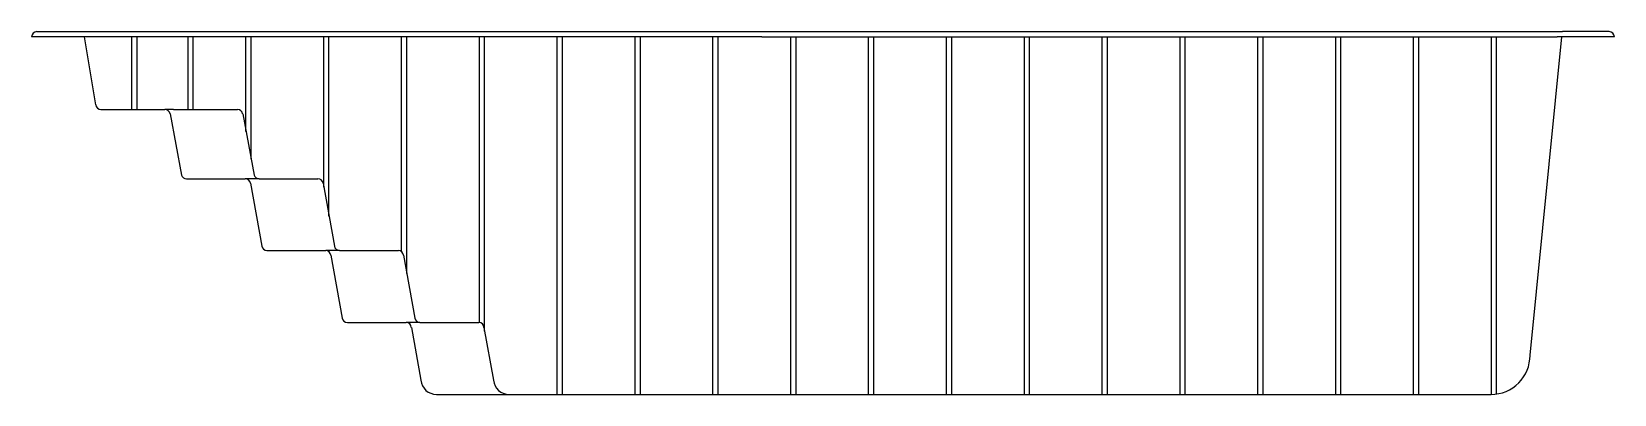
# Model space of a CAD drawing. Extents: x -1199.83 to -1193.73, y 419.27 to 420.67.
import ezdxf

# ---------------------------------------------------------------- set-up
doc = ezdxf.new("R2010")
doc.units = 0
doc.header["$LTSCALE"] = 10
doc.header["$MEASUREMENT"] = 0
doc.layers.add('Piscinas_Fibratec', color=4, linetype='CONTINUOUS')

msp = doc.modelspace()

# ---------------------------------------------------------------- linework, layer by layer
at = {"layer": 'Piscinas_Fibratec', "color": 2}
for p, q in [((-1199.8111, 420.6677), (-1199.6311, 420.6677)), ((-1199.6311, 420.6677), (-1197.0169, 420.6677)), ((-1197.0169, 420.6677), (-1193.9311, 420.6677)), ((-1193.7511, 420.6677), (-1193.9311, 420.6677)), ((-1197.0169, 420.6477), (-1199.8311, 420.6477)), ((-1197.0169, 420.6477), (-1193.9511, 420.6477)), ((-1193.7311, 420.6477), (-1193.9511, 420.6477))]:
    msp.add_line(p, q, dxfattribs=at)
at = {"layer": 'Piscinas_Fibratec'}
for p, q in [((-1199.584, 420.3854), (-1199.6278, 420.6477)), ((-1194.056, 419.4185), (-1193.9331, 420.6477)), ((-1199.5642, 420.3677), (-1199.3177, 420.3677)), ((-1199.2842, 420.3677), (-1199.3177, 420.3677)), ((-1199.2842, 420.3677), (-1199.0377, 420.3677)), ((-1199.2978, 420.35), (-1199.2537, 420.1141)), ((-1199.0178, 420.35), (-1198.9737, 420.1141)), ((-1199.2346, 420.1002), (-1199.0078, 420.1002)), ((-1198.9546, 420.1002), (-1199.0078, 420.1002)), ((-1198.988, 420.0831), (-1198.9442, 419.8402)), ((-1198.9546, 420.1002), (-1198.7278, 420.1002)), ((-1198.708, 420.0831), (-1198.6642, 419.8402)), ((-1198.9244, 419.8227), (-1198.6978, 419.8227)), ((-1198.6444, 419.8227), (-1198.6978, 419.8227)), ((-1198.6779, 419.8048), (-1198.6342, 419.5623)), ((-1198.6444, 419.8227), (-1198.4178, 419.8227)), ((-1198.3979, 419.8048), (-1198.3542, 419.5623)), ((-1198.6144, 419.5452), (-1198.3877, 419.5452)), ((-1198.3344, 419.5452), (-1198.3877, 419.5452)), ((-1198.3677, 419.5265), (-1198.3309, 419.3221)), ((-1198.3344, 419.5452), (-1198.1077, 419.5452)), ((-1198.0877, 419.5265), (-1198.0509, 419.3221)), ((-1198.2712, 419.2677), (-1194.206, 419.2677))]:
    msp.add_line(p, q, dxfattribs=at)
at = {"layer": 'Piscinas_Fibratec', "color": 1}
for p, q in [((-1199.445, 420.3677), (-1199.445, 420.6477)), ((-1199.425, 420.3677), (-1199.425, 420.6477)), ((-1199.2284, 420.3677), (-1199.2284, 420.6477)), ((-1199.2084, 420.3677), (-1199.2084, 420.6477)), ((-1199.0051, 420.2821), (-1199.0051, 420.6477)), ((-1198.9851, 420.1751), (-1198.9851, 420.6477)), ((-1198.7051, 420.0669), (-1198.7051, 420.6477)), ((-1198.6851, 419.9559), (-1198.6851, 420.6477)), ((-1198.4051, 419.8182), (-1198.4051, 420.6477)), ((-1198.3851, 419.7339), (-1198.3851, 420.6477)), ((-1198.1051, 419.5451), (-1198.1051, 420.6477)), ((-1198.0851, 419.5119), (-1198.0851, 420.6477)), ((-1197.8051, 419.2677), (-1197.8051, 420.6477)), ((-1197.7851, 419.2677), (-1197.7851, 420.6477)), ((-1197.5051, 419.2677), (-1197.5051, 420.6477)), ((-1197.4851, 419.2677), (-1197.4851, 420.6477)), ((-1197.2051, 419.2677), (-1197.2051, 420.6477)), ((-1197.1851, 419.2677), (-1197.1851, 420.6477)), ((-1196.9051, 419.2677), (-1196.9051, 420.6477)), ((-1196.8851, 419.2677), (-1196.8851, 420.6477)), ((-1196.6051, 419.2677), (-1196.6051, 420.6477)), ((-1196.5851, 419.2677), (-1196.5851, 420.6477)), ((-1196.3051, 419.2677), (-1196.3051, 420.6477)), ((-1196.2851, 419.2677), (-1196.2851, 420.6477)), ((-1196.0051, 419.2677), (-1196.0051, 420.6477)), ((-1195.9851, 419.2677), (-1195.9851, 420.6477)), ((-1195.7051, 419.2677), (-1195.7051, 420.6477)), ((-1195.6851, 419.2677), (-1195.6851, 420.6477)), ((-1195.4051, 419.2677), (-1195.4051, 420.6477)), ((-1195.3851, 419.2677), (-1195.3851, 420.6477)), ((-1195.1051, 419.2677), (-1195.1051, 420.6477)), ((-1195.0851, 419.2677), (-1195.0851, 420.6477)), ((-1194.8051, 419.2677), (-1194.8051, 420.6477)), ((-1194.7851, 419.2677), (-1194.7851, 420.6477)), ((-1194.5051, 419.2677), (-1194.5051, 420.6477)), ((-1194.4851, 419.2677), (-1194.4851, 420.6477)), ((-1194.2051, 419.2677), (-1194.2051, 420.6477)), ((-1194.1851, 419.2692), (-1194.1851, 420.6477))]:
    msp.add_line(p, q, dxfattribs=at)
at = {"layer": 'Piscinas_Fibratec', "color": 2}
for centre, start, end in [((-1199.8111, 420.6477), 90, 180), ((-1193.7511, 420.6477), 360, 90)]:
    msp.add_arc(centre, 0.02, start, end, dxfattribs=at)
at = {"layer": 'Piscinas_Fibratec'}
for centre, radius, start, end in [((-1199.5642, 420.3877), 0.02, 186.75382, 270), ((-1199.3177, 420.3477), 0.02, 6.51829, 90), ((-1199.0377, 420.3477), 0.02, 6.51829, 90), ((-1199.2346, 420.1202), 0.02, 197.74842, 270), ((-1198.9546, 420.1202), 0.02, 197.74842, 270), ((-1199.0078, 420.0802), 0.02, 8.1326, 90), ((-1198.7278, 420.0802), 0.02, 8.1326, 90), ((-1198.9244, 419.8427), 0.02, 187.42921, 270), ((-1198.6978, 419.8027), 0.02, 5.7987, 90), ((-1198.6444, 419.8427), 0.02, 187.42921, 270), ((-1198.4178, 419.8027), 0.02, 5.7987, 90), ((-1198.6144, 419.5652), 0.02, 188.52122, 270), ((-1198.3344, 419.5652), 0.02, 188.52122, 270), ((-1198.3877, 419.5252), 0.02, 3.61965, 90), ((-1198.1077, 419.5252), 0.02, 3.61965, 90), ((-1194.206, 419.4177), 0.15, 270, 0.28872), ((-1198.2712, 419.3277), 0.06, 185.42648, 270), ((-1197.9912, 419.3277), 0.06, 185.42648, 270)]:
    msp.add_arc(centre, radius, start, end, dxfattribs=at)

doc.saveas('drawing.dxf')
